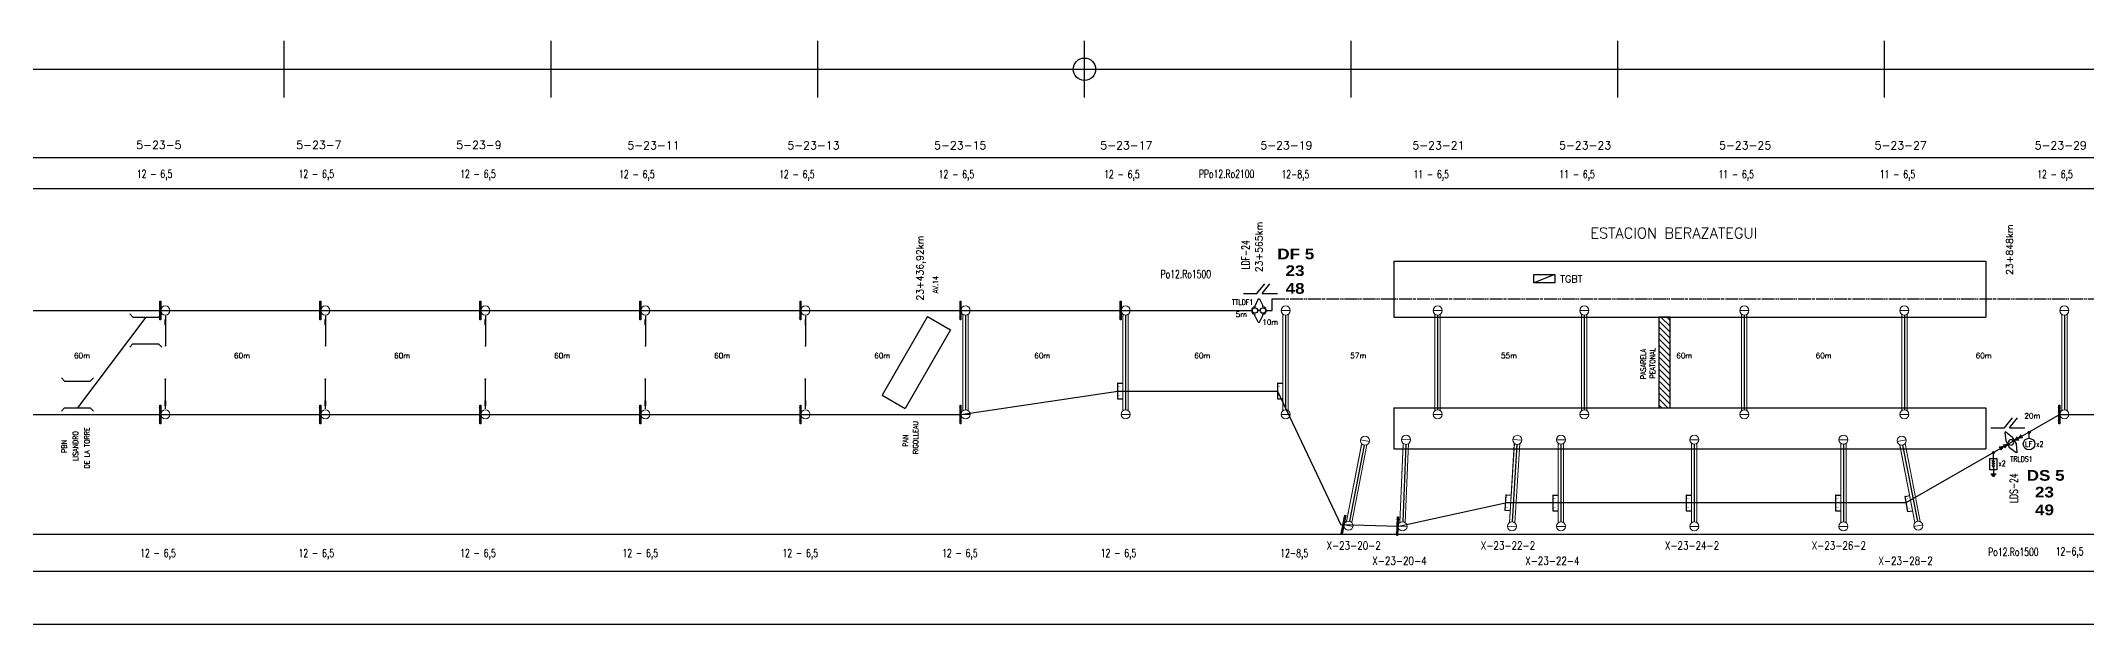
# Model space of a CAD drawing. Header units: millimetres. Extents: x 56 to 21898, y 218 to 1565.
# Drawn here: x 19177 to 19944, y 229 to 448 of the extents above; entities that cross this region are included whole.
import ezdxf
from ezdxf.enums import TextEntityAlignment as Align

# ---------------------------------------------------------------- set-up
doc = ezdxf.new("R2010")
doc.units = ezdxf.units.MM
doc.linetypes.add('ACAD_ISO05W100', pattern=[33, 24, -3, 0, -3, 0, -3])
for name, color, linetype in [('Brazos', 9, 'Continuous'), ('Cable subt 1x300', 5, 'Continuous'), ('Cruceta Fe', 42, 'Continuous'), ('Descargadores', 30, 'Continuous'), ('ESQUEMA', 7, 'Continuous'), ('LDF', 5, 'Continuous'), ('LDS', 1, 'Continuous'), ('longitud vano', 7, 'Continuous'), ('Nº de poste', 6, 'Continuous'), ('POSTES', 8, 'Continuous'), ('progresivas', 4, 'Continuous'), ('Pórticos', 9, 'Continuous'), ('Seccionamiento', 20, 'Continuous'), ('TEXTOS', 3, 'Continuous'), ('TGBT', 150, 'Continuous')]:
    doc.layers.add(name, color=color, linetype=linetype)
doc.styles.add('ROMANS', font='romans.shx', dxfattribs={"width": 0.7})
doc.styles.add('STYLE1', font='romans.shx')
doc.styles.add('TEXTO_SELLO', font='')
doc.styles.get('TEXTO_SELLO').set_extended_font_data('Arial Black', bold=True)

# ---------------------------------------------------------------- blocks, each defined once
blk = doc.blocks.new('Poste Hormigón')
at = {"layer": 'POSTES', "lineweight": 18}
blk.add_line((1.7, 0), (-1.7, 0), dxfattribs=at)
blk.add_circle((0, 0), 1.7, dxfattribs=at)
blk = doc.blocks.new('Brazo')
at = {"layer": 'Brazos'}
for p, q in [((0, 0.2), (0, -10.98)), ((-0.3, -1.23), (0.3, -1.23)), ((-0.3, -1.43), (0.3, -1.43)), ((-0.3, -1.64), (0.3, -1.64)), ((-0.3, -1.84), (0.3, -1.84)), ((-0.3, -2.04), (0.3, -2.04)), ((-0.3, -2.25), (0.3, -2.25)), ((-0.3, -2.45), (0.3, -2.45)), ((-0.3, -2.66), (0.3, -2.66)), ((-0.3, -2.86), (0.3, -2.86))]:
    blk.add_line(p, q, dxfattribs=at)
for start, end in [(37.01986, 217.01986), (217.01986, 37.01986)]:
    blk.add_arc((0, -10.98), 0.102, start, end, dxfattribs=at)
blk = doc.blocks.new('Cruceta Fe')
at = {"layer": 'Cruceta Fe', "const_width": 0.1}
for points in [[(-0.92, 2.45), (0, 2.45)], [(-0.92, 0), (0, 0)], [(-0.92, -2.45), (0, -2.45)]]:
    blk.add_lwpolyline(points, dxfattribs=at)
at = {"layer": 'Cruceta Fe'}
blk.add_lwpolyline([(-0.35, 3.52), (0, 3.52), (0, -3.52), (-0.35, -3.52)], close=True, dxfattribs=at)
blk = doc.blocks.new('Cruceta Fe 1')
at = {"layer": 'Cruceta Fe', "const_width": 0.1}
for points in [[(-0.92, 2.45), (0, 2.45)], [(-0.92, -2.45), (0, -2.45)]]:
    blk.add_lwpolyline(points, dxfattribs=at)
at = {"layer": 'Cruceta Fe'}
blk.add_lwpolyline([(-0.35, 3.52), (0, 3.52), (0, -3.52), (-0.35, -3.52)], close=True, dxfattribs=at)
blk = doc.blocks.new('Viga V')
at = {"layer": 'Pórticos', "lineweight": 20}
for p, q in [((-1, -1.37), (-1, -37.58)), ((-1, -1.73), (-1, -37.58)), ((1, -1.37), (1, -37.58)), ((1, -1.37), (1, -37.58))]:
    blk.add_line(p, q, dxfattribs=at)
at = {"layer": 'Pórticos'}
blk.add_line((0, -1.7), (0, -37.25), dxfattribs=at)
blk = doc.blocks.new('Retención LDF')
at = {"layer": 'POSTES'}
for p, q in [((-0.17, 0.28), (-0.15, 0.36)), ((0.15, 0.7), (-0.15, 0.36)), ((0.08, -0.02), (-0.08, 0.02)), ((0.15, 0.7), (0.23, 0.68)), ((0.23, 0.68), (0.32, 0.23)), ((0.29, 0.15), (0.32, 0.23)), ((-0.32, -0.23), (-0.29, -0.15)), ((-0.23, -0.68), (-0.32, -0.23)), ((-0.23, -0.68), (-0.15, -0.7)), ((-0.15, -0.7), (0.15, -0.36)), ((0.15, -0.36), (0.17, -0.28))]:
    blk.add_line(p, q, dxfattribs=at)
for centre in [(-0.24, 0.07), (0.24, -0.07)]:
    blk.add_circle(centre, 0.168, dxfattribs=at)
for centre, start, end in [((-0.23, 0.06), 74.5054, 254.5054), ((0.23, -0.06), 254.5054, 74.5054)]:
    blk.add_arc(centre, 0.223, start, end, dxfattribs=at)
blk = doc.blocks.new('Seccionador')
at = {"layer": 'Seccionamiento'}
for p, q in [((-5.05, 0), (0, 0)), ((0, 0), (2.99, 3.7)), ((1.89, 0), (4.88, 3.7)), ((1.89, 0), (7.65, 0))]:
    blk.add_line(p, q, dxfattribs=at)
blk = doc.blocks.new('TGBT')
at = {"layer": 'TGBT'}
blk.add_line((3.93, 1.57), (-3.93, -1.57), dxfattribs=at)
blk.add_lwpolyline([(-3.93, 1.57), (3.93, 1.57), (3.93, -1.57), (-3.93, -1.57)], close=True, dxfattribs=at)
blk = doc.blocks.new('Retención LDS')
at = {"layer": 'POSTES'}
for p, q in [((-0.24, 4.36), (-1.47, 1.47)), ((-1.47, -1.47), (-1.47, 1.47)), ((-0.24, 4.36), (0.25, 4.36)), ((0.25, 4.36), (1.48, 1.47)), ((1.48, 1.47), (1.48, -1.47)), ((-0.24, -4.38), (-1.47, -1.47)), ((-0.24, -4.38), (0.25, -4.38)), ((0.25, -4.38), (1.48, -1.47))]:
    blk.add_line(p, q, dxfattribs=at)
blk.add_circle((0, 0), 1.02, dxfattribs=at)
blk = doc.blocks.new('Retención aisladores LDS')
at = {"layer": 'LDS', "lineweight": 18}
for points in [[(13964.95, 283.62), (13966.54, 282.91), (13964.93, 282.25)], [(13966.55, 283.59), (13968.13, 282.88), (13966.53, 282.22)]]:
    blk.add_hatch(color=256, dxfattribs=at).paths.add_polyline_path(points)
for p, q in [((13964.93, 282.25), (13964.95, 283.62)), ((13964.93, 282.25), (13966.54, 282.91)), ((13964.95, 283.62), (13966.54, 282.91)), ((13966.53, 282.22), (13966.55, 283.59)), ((13966.53, 282.22), (13968.13, 282.88)), ((13966.55, 283.59), (13968.13, 282.88))]:
    blk.add_line(p, q, dxfattribs=at)
blk = doc.blocks.new('Descargador')
at = {"color": 30}
for p, q in [((0, -3.83), (0, 0)), ((0, -3.98), (-0.53, -3.07)), ((0, -4.81), (-0.53, -3.9)), ((0, -5.63), (-0.53, -4.72)), ((0, -3.98), (0.53, -3.07)), ((0, -4.81), (0.53, -3.9)), ((0, -5.63), (0.53, -4.72))]:
    blk.add_line(p, q, dxfattribs=at)
at = {"layer": 'Descargadores', "color": 30}
for p, q in [((0, -5.63), (0, -8.06)), ((-0.99, -8.06), (0.99, -8.06)), ((-0.67, -8.48), (0.67, -8.48)), ((-0.35, -8.92), (0.35, -8.92))]:
    blk.add_line(p, q, dxfattribs=at)
blk.add_lwpolyline([(-1.31, -2.27), (1.31, -2.27), (1.31, -6.57), (-1.31, -6.57)], close=True, dxfattribs=at)
blk.add_circle((0, 0), 0.381, dxfattribs=at)
blk = doc.blocks.new('Localizador falla')
at = {"color": 30}
blk.add_line((0, -2.21), (0, 0), dxfattribs=at)
at = {"layer": 'Descargadores', "color": 30}
for centre, radius in [((0, 0), 0.381), ((0, -4.39), 2.18)]:
    blk.add_circle(centre, radius, dxfattribs=at)
at = {"layer": 'ESQUEMA', "color": 7, "style": 'ROMANS', "width": 0.9}
blk.add_text('LF', height=2, dxfattribs=at).set_placement((-1.5, -5.38))

msp = doc.modelspace()

# ---------------------------------------------------------------- hatches: boundary and pattern name
h = msp.add_hatch()
h.set_pattern_fill('ANSI31', color=8, scale=0.5, angle=90, style=0)
h.set_pattern_definition([(135, (-171.9055, -722.5569), (-1.12253202, -1.12253202), [])])
h.paths.add_polyline_path([(19787.733, 344.0418), (19783.483, 344.0418), (19783.483, 310.0418), (19787.733, 310.0418)])

# ---------------------------------------------------------------- linework, layer by layer
for p, q in [((19268.1506, 426.3383), (19268.1506, 447.6025)), ((19368.1506, 426.3383), (19368.1506, 447.6025)), ((19468.1506, 426.3383), (19468.1506, 447.6025)), ((19568.1506, 426.3383), (19568.1506, 447.6025)), ((19668.1506, 426.3383), (19668.1506, 447.6025)), ((19768.1506, 426.3383), (19768.1506, 447.6025)), ((19868.1506, 426.3383), (19868.1506, 447.6025)), ((68.1506, 436.9704), (21897.5602, 436.9704)), ((68.1506, 403.8502), (21897.5602, 403.8502)), ((68.1506, 392.2176), (21897.5602, 392.2176)), ((19684.1506, 365.0418), (19906.1506, 365.0418)), ((19684.1506, 365.0418), (19684.1506, 344.0418)), ((19906.1506, 365.0418), (19906.1506, 344.0418)), ((19211.411, 344.0418), (19210.1923, 345.2604)), ((19221.011, 344.0418), (19222.2297, 345.2604)), ((19223.5506, 346.5185), (19223.5506, 346.5185)), ((19223.5506, 346.5185), (19223.5506, 346.5185)), ((19283.5506, 346.5185), (19283.5506, 346.5185)), ((19283.5506, 346.5185), (19283.5506, 346.5185)), ((19343.5506, 346.5185), (19343.5506, 346.5185)), ((19343.5506, 346.5185), (19343.5506, 346.5185)), ((19403.5506, 346.5185), (19403.5506, 346.5185)), ((19403.5506, 346.5185), (19403.5506, 346.5185)), ((19463.5506, 346.5185), (19463.5506, 346.5185)), ((19463.5506, 346.5185), (19463.5506, 346.5185)), ((19216.211, 344.0418), (19190.5902, 310.0418)), ((19211.411, 344.0418), (19221.011, 344.0418)), ((19509.2405, 344.2642), (19492.2405, 314.8193)), ((19517.9007, 339.2642), (19500.9007, 309.8193)), ((19509.2405, 344.2642), (19517.9007, 339.2642)), ((19684.1506, 344.0418), (19906.1506, 344.0418)), ((19211.411, 334.0418), (19210.1923, 332.8231)), ((19211.411, 334.0418), (19221.011, 334.0418)), ((19221.011, 334.0418), (19222.2297, 332.8231)), ((19185.7902, 320.0418), (19184.5715, 321.2604)), ((19185.7902, 320.0418), (19195.3902, 320.0418)), ((19195.3902, 320.0418), (19196.6088, 321.2604)), ((19492.2405, 314.8193), (19500.9007, 309.8193)), ((19185.7902, 310.0418), (19184.5715, 308.8231)), ((19185.7902, 310.0418), (19195.3902, 310.0418)), ((19195.3902, 310.0418), (19196.6088, 308.8231)), ((19684.1506, 310.0418), (19906.1506, 310.0418)), ((19684.1506, 310.0418), (19684.1506, 294.6997)), ((19906.1506, 310.0418), (19906.1506, 294.6997)), ((19684.1506, 294.6997), (19906.1506, 294.6997)), ((68.1506, 262.6383), (21897.5602, 262.6383)), ((68.1506, 248.8066), (21897.5602, 248.8066)), ((16907.9406, 228.9395), (21897.5602, 228.9395))]:
    msp.add_line(p, q)
msp.add_lwpolyline([(19787.733, 344.0418), (19783.483, 344.0418), (19783.483, 310.0418), (19787.733, 310.0418)], close=True)
msp.add_circle((19568.1506, 436.9704), 4.1956)
at = {"layer": 'Cable subt 1x300', "linetype": 'ACAD_ISO05W100', "ltscale": 0.2}
msp.add_lwpolyline([(19636.3822, 346.5185), (19638.4801, 346.5185), (19638.4801, 350.853), (19954.1689, 350.9011), (19954.1689, 346.4651), (19955.6388, 346.5179)], dxfattribs=at)
at = {"layer": 'Cruceta Fe'}
for p, q in [((19580.6506, 319.2447), (19582.4186, 319.2447)), ((19640.6506, 319.2447), (19642.4186, 319.2447)), ((19580.6506, 313.4276), (19582.4186, 313.4276)), ((19640.6506, 313.4276), (19642.4186, 313.4276)), ((19726.258, 277.4444), (19728.0227, 277.337)), ((19743.9003, 277.2598), (19745.6682, 277.2598)), ((19793.8897, 277.2598), (19795.6576, 277.2598)), ((19849.8191, 277.2598), (19851.5871, 277.2598)), ((19875.8061, 276.8154), (19877.5416, 277.1527)), ((19725.9045, 271.638), (19727.6692, 271.5306)), ((19743.9003, 271.4426), (19745.6682, 271.4426)), ((19793.8897, 271.4426), (19795.6576, 271.4426)), ((19849.8191, 271.4426), (19851.5871, 271.4426)), ((19876.9159, 271.1051), (19878.6514, 271.4424))]:
    msp.add_line(p, q, dxfattribs=at)
for points in [[(19580.6506, 319.2447), (19580.5186, 319.2447), (19580.5186, 313.4276), (19580.6506, 313.4276)], [(19640.6506, 319.2447), (19640.5186, 319.2447), (19640.5186, 313.4276), (19640.6506, 313.4276)], [(19726.258, 277.4444), (19726.1262, 277.4524), (19725.7727, 271.6461), (19725.9045, 271.638)], [(19743.9003, 277.2598), (19743.7683, 277.2598), (19743.7683, 271.4426), (19743.9003, 271.4426)], [(19793.8897, 277.2598), (19793.7577, 277.2598), (19793.7577, 271.4426), (19793.8897, 271.4426)], [(19849.8191, 277.2598), (19849.6871, 277.2598), (19849.6871, 271.4426), (19849.8191, 271.4426)], [(19875.8061, 276.8154), (19875.6766, 276.7902), (19876.7863, 271.0799), (19876.9159, 271.1051)]]:
    msp.add_lwpolyline(points, close=True, dxfattribs=at)
at = {"layer": 'Cruceta Fe', "const_width": 0.1}
for points in [[(19581.5665, 318.183), (19580.6506, 318.183)], [(19581.5665, 314.486), (19580.6506, 314.486)], [(19641.5665, 318.183), (19640.6506, 318.183)], [(19641.5665, 314.486), (19640.6506, 314.486)], [(19727.1077, 276.3291), (19726.1935, 276.3847)], [(19744.8162, 276.1981), (19743.9003, 276.1981)], [(19794.8055, 276.1981), (19793.8897, 276.1981)], [(19850.735, 276.1981), (19849.8191, 276.1981)], [(19726.883, 272.6389), (19725.9688, 272.6945)], [(19744.8162, 272.5011), (19743.9003, 272.5011)], [(19794.8055, 272.5011), (19793.8897, 272.5011)], [(19850.735, 272.5011), (19849.8191, 272.5011)], [(19876.9077, 275.9479), (19876.0087, 275.7732)], [(19877.613, 272.3188), (19876.714, 272.1441)]]:
    msp.add_lwpolyline(points, dxfattribs=at)
at = {"layer": 'LDF'}
msp.add_line((17488.5506, 346.5185), (19630.8007, 346.5185), dxfattribs=at)
at = {"layer": 'LDS'}
for p, q in [((19521.8506, 307.565), (19580.6506, 316.3361)), ((19580.6506, 316.3361), (19640.5186, 316.3361)), ((19640.5186, 316.3361), (19664.2606, 266.201)), ((17488.5506, 307.565), (19521.8506, 307.565)), ((19933.8506, 307.565), (19876.0662, 274.3512)), ((19933.8506, 307.565), (21867.817, 307.565)), ((19726.5294, 274.3512), (19685.9998, 265.5801)), ((19876.0662, 274.3512), (19726.5294, 274.3512)), ((19685.9998, 265.5801), (19664.2606, 266.201))]:
    msp.add_line(p, q, dxfattribs=at)
at = {"layer": 'Pórticos', "lineweight": 20}
for p, q in [((19672.084, 296.5918), (19666.4125, 267.4188)), ((19672.0158, 296.241), (19666.4125, 267.4188)), ((19674.0472, 296.2101), (19668.3757, 267.0372)), ((19674.0472, 296.2101), (19668.3757, 267.0372)), ((19687.6488, 296.7023), (19686.4497, 267.0074)), ((19687.6343, 296.3453), (19686.4497, 267.0074)), ((19689.6471, 296.6216), (19688.4481, 266.9267)), ((19689.6471, 296.6216), (19688.4481, 266.9267)), ((19729.3342, 296.7073), (19727.5282, 267.0431)), ((19729.3125, 296.3507), (19727.5282, 267.0431)), ((19731.3305, 296.5858), (19729.5245, 266.9216)), ((19731.3305, 296.5858), (19729.5245, 266.9216)), ((19745.8002, 296.674), (19745.8002, 266.9549)), ((19745.8002, 296.3167), (19745.8002, 266.9549)), ((19747.8002, 296.674), (19747.8002, 266.9549)), ((19747.8002, 296.674), (19747.8002, 266.9549)), ((19795.7896, 296.674), (19795.7896, 266.9549)), ((19795.7896, 296.3167), (19795.7896, 266.9549)), ((19797.7896, 296.674), (19797.7896, 266.9549)), ((19797.7896, 296.674), (19797.7896, 266.9549)), ((19851.7191, 296.674), (19851.7191, 266.9549)), ((19851.7191, 296.3167), (19851.7191, 266.9549)), ((19853.7191, 296.674), (19853.7191, 266.9549)), ((19853.7191, 296.674), (19853.7191, 266.9549)), ((19873.8379, 296.2103), (19879.5075, 267.037)), ((19873.9061, 295.8596), (19879.5075, 267.037)), ((19875.8012, 296.5919), (19881.4708, 267.4186)), ((19875.8012, 296.5919), (19881.4708, 267.4186))]:
    msp.add_line(p, q, dxfattribs=at)
at = {"layer": 'Pórticos'}
for p, q in [((19673.0035, 296.0817), (19667.4562, 267.5473)), ((19688.6348, 296.337), (19687.462, 267.292)), ((19730.3126, 296.3219), (19728.5462, 267.307)), ((19746.8002, 296.3488), (19746.8002, 267.2801)), ((19796.7896, 296.3488), (19796.7896, 267.2801)), ((19852.7191, 296.3488), (19852.7191, 267.2801)), ((19874.8816, 296.0819), (19880.4271, 267.5471))]:
    msp.add_line(p, q, dxfattribs=at)

# ---------------------------------------------------------------- block references
at = {"layer": 'Brazos'}
for p in [(19223.5504, 344.2785), (19283.5504, 344.2785), (19343.5504, 344.2785), (19403.5504, 344.2785), (19463.5504, 344.2785)]:
    msp.add_blockref('Brazo', p, dxfattribs=at)
at = {"layer": 'Brazos', "xscale": -1, "rotation": 180}
for p in [(19223.5504, 309.805), (19283.5504, 309.805), (19343.5504, 309.805), (19403.5504, 309.805), (19463.5504, 309.805)]:
    msp.add_blockref('Brazo', p, dxfattribs=at)
at = {"layer": 'Cruceta Fe'}
for name, p in [('Cruceta Fe', (19221.8506, 346.5185)), ('Cruceta Fe', (19281.8506, 346.5185)), ('Cruceta Fe', (19341.8506, 346.5185)), ('Cruceta Fe', (19401.8506, 346.5185)), ('Cruceta Fe', (19461.8506, 346.5185)), ('Cruceta Fe', (19521.8506, 346.5185)), ('Cruceta Fe', (19581.8506, 346.5185)), ('Cruceta Fe 1', (19221.8506, 307.565)), ('Cruceta Fe 1', (19281.8506, 307.565)), ('Cruceta Fe 1', (19341.8506, 307.565)), ('Cruceta Fe 1', (19401.8506, 307.565)), ('Cruceta Fe 1', (19461.8506, 307.565)), ('Cruceta Fe 1', (19521.8506, 307.565)), ('Cruceta Fe 1', (19933.8506, 307.565))]:
    msp.add_blockref(name, p, dxfattribs=at)
for p, rotation in [((19665.463, 266.2029), 348.9984047441756), ((19685.6948, 265.6619), 357.6877696566295)]:
    msp.add_blockref('Cruceta Fe 1', p, dxfattribs=dict(at, rotation=rotation))
at = {"layer": 'Descargadores', "color": 30}
for name, p in [('Localizador falla', (19922.309, 300.8337)), ('Descargador', (19908.9516, 293.2927))]:
    msp.add_blockref(name, p, dxfattribs=at)
at = {"layer": 'LDS', "xscale": -1, "rotation": 29.1357837477235}
for name, p in [('Retención LDS', (19915.5506, 297.0464)), ('Retención aisladores LDS', (32255.2542, 6851.4923))]:
    msp.add_blockref(name, p, dxfattribs=at)
at = {"layer": 'LDS', "rotation": 29.40309448240959}
msp.add_blockref('Retención aisladores LDS', (7884.3075, -6807.7574), dxfattribs=at)
at = {"layer": 'POSTES'}
for p in [(19223.5506, 346.5185), (19283.5506, 346.5185), (19343.5506, 346.5185), (19403.5506, 346.5185), (19463.5506, 346.5185), (19523.5506, 346.5185), (19583.5506, 346.5185), (19643.5506, 346.5185), (19700.5506, 346.5185), (19755.5506, 346.5185), (19815.5506, 346.5185), (19875.5506, 346.5185), (19935.5506, 346.5185), (19746.8002, 298.0488), (19796.7896, 298.0488), (19852.7191, 298.0488)]:
    msp.add_blockref('Poste Hormigón', p, dxfattribs=at)
at = {"layer": 'POSTES', "lineweight": 35, "xscale": 6.077499999999612, "yscale": 6.077499999999612, "zscale": 6.077499999999612, "rotation": 15.49462485252056}
msp.add_blockref('Retención LDF', (19633.5506, 346.5185), dxfattribs=at)
at = {"layer": 'POSTES', "xscale": -1}
for p, rotation in [((19223.5506, 307.565), 180), ((19283.5506, 307.565), 180), ((19343.5506, 307.565), 180), ((19403.5506, 307.565), 180), ((19463.5506, 307.565), 180), ((19523.5506, 307.565), 180), ((19583.5506, 307.565), 180), ((19643.5506, 307.565), 180), ((19700.5506, 307.565), 180), ((19755.5506, 307.565), 180), ((19815.5506, 307.565), 180), ((19875.5506, 307.565), 180), ((19935.5506, 307.565), 180), ((19667.1318, 265.8785), 168.9984047441756), ((19687.3935, 265.5934), 177.6877696566294), ((19728.4429, 265.6101), 176.5161641271573), ((19746.8002, 265.5801), 180), ((19796.7896, 265.5801), 180), ((19852.7191, 265.5801), 180), ((19880.7514, 265.8783), 190.9979095716905)]:
    msp.add_blockref('Poste Hormigón', p, dxfattribs=dict(at, rotation=rotation))
at = {"layer": 'POSTES'}
for p, rotation in [((19673.328, 297.7504), 348.9984047441756), ((19688.7034, 298.0356), 357.6877696566295), ((19730.4159, 298.0188), 356.5161641271573), ((19874.5573, 297.7506), 10.99790957169051)]:
    msp.add_blockref('Poste Hormigón', p, dxfattribs=dict(at, rotation=rotation))
at = {"layer": 'Pórticos'}
for p in [(19523.5506, 346.5185), (19583.5506, 346.5185), (19643.5506, 346.5185), (19700.5506, 346.5185), (19755.5506, 346.5185), (19815.5506, 346.5185), (19875.5506, 346.5185), (19935.5506, 346.5185)]:
    msp.add_blockref('Viga V', p, dxfattribs=at)
at = {"layer": 'Seccionamiento'}
for p in [(19632.8242, 352.8347), (19913.0495, 302.557)]:
    msp.add_blockref('Seccionador', p, dxfattribs=at)
at = {"layer": 'TGBT'}
msp.add_blockref('TGBT', (19740.5506, 358.423), dxfattribs=at)

# ---------------------------------------------------------------- texts
at = {"linetype": 'Continuous', "style": 'TEXTO_SELLO'}
for s, p in [('DF 5', (19640.4518, 365.7134)), ('23', (19643.5454, 359.4604)), ('48', (19643.5605, 352.7846)), ('DS 5', (19921.4243, 282.6904)), ('23', (19924.5179, 276.4373)), ('49', (19924.533, 269.7615))]:
    msp.add_text(s, height=4, dxfattribs=at).set_placement(p)
at = {"layer": 'ESQUEMA', "color": 7, "style": 'ROMANS', "width": 0.7}
for s, p in [('TTLDF1', (19627.4617, 349.633)), ('TRLDS1', (19919.4284, 290.825)), ('x2', (19926.3413, 296.4553)), ('x2', (19912.1824, 289.2095))]:
    msp.add_text(s, height=2, dxfattribs=at).set_placement(p, align=Align.MIDDLE)
at = {"layer": 'longitud vano', "linetype": 'Continuous', "style": 'STYLE1'}
for s, p in [('5m', (19624.8432, 344.0837)), ('10m', (19634.7867, 341.1764)), ('60m', (19189.3145, 328.6021)), ('60m', (19249.3145, 328.6021)), ('60m', (19309.3145, 328.6021)), ('60m', (19369.3145, 328.6021)), ('60m', (19429.3145, 328.6021)), ('60m', (19489.3145, 328.6021)), ('60m', (19549.3145, 328.6021)), ('60m', (19609.3145, 328.6021)), ('57m', (19667.8292, 328.6021)), ('55m', (19724.3439, 328.6021)), ('60m', (19790.0238, 328.6021)), ('60m', (19842.2612, 328.6021)), ('60m', (19902.2612, 328.6021)), ('20m', (19920.5395, 306.0189))]:
    msp.add_text(s, height=2, dxfattribs=at).set_placement(p)
at = {"layer": 'Nº de poste', "linetype": 'Continuous', "style": 'STYLE1'}
for s, p in [('5-23-5', (19212.6162, 407.0813)), ('5-23-7', (19272.6162, 407.0813)), ('5-23-9', (19332.6162, 407.0813)), ('5-23-11', (19396.7652, 406.9335)), ('5-23-13', (19456.7652, 406.9335)), ('5-23-15', (19511.7949, 406.9335)), ('5-23-17', (19574.0783, 406.9335)), ('5-23-19', (19634.0783, 406.9335)), ('5-23-21', (19691.0783, 406.9335)), ('5-23-23', (19746.0783, 406.9335)), ('5-23-25', (19806.0783, 406.9335)), ('5-23-27', (19864.3944, 406.9335)), ('5-23-29', (19924.3944, 406.9335))]:
    msp.add_text(s, height=3, dxfattribs=at).set_placement(p)
at = {"layer": 'Nº de poste', "linetype": 'Continuous', "style": 'STYLE1', "width": 0.8}
for s, p in [('X-23-20-2', (19658.8988, 256.8685)), ('X-23-20-4', (19676.0619, 251.1816)), ('X-23-22-2', (19716.7617, 256.8685)), ('X-23-22-4', (19733.3879, 251.1816)), ('X-23-24-2', (19785.759, 256.8685)), ('X-23-26-2', (19840.8138, 256.8685)), ('X-23-28-2', (19865.8386, 251.1816))]:
    msp.add_text(s, height=3, dxfattribs=at).set_placement(p)
at = {"layer": 'progresivas', "linetype": 'Continuous', "style": 'STYLE1'}
for s, p in [('23+565km', (19634.8488, 360.8908)), ('23+848km', (19916.2719, 359.8707)), ('23+436,92km', (19507.7833, 350.2412))]:
    msp.add_text(s, height=2.55, rotation=90, dxfattribs=at).set_placement(p)
at = {"layer": 'TEXTOS', "linetype": 'Continuous', "style": 'STYLE1', "width": 0.7}
for s, p in [('12 - 6,5', (19212.8553, 396.2406)), ('12 - 6,5', (19273.4994, 396.2406)), ('12 - 6,5', (19334.0952, 396.2406)), ('12 - 6,5', (19393.6702, 396.0928)), ('12 - 6,5', (19453.6568, 396.0928)), ('12 - 6,5', (19513.4857, 396.0928)), ('12 - 6,5', (19575.5268, 396.0928)), ('PPo12.Ro2100', (19611.0665, 396.2371)), ('12-8,5', (19642.002, 396.0928)), ('11 - 6,5', (19691.4841, 396.0928)), ('11 - 6,5', (19746.1698, 396.0928)), ('11 - 6,5', (19805.8383, 396.0928)), ('11 - 6,5', (19866.3182, 396.0928)), ('12 - 6,5', (19925.3679, 396.0928)), ('Po12.Ro1500', (19596.7149, 358.6813)), ('12 - 6,5', (19214.1395, 254.0705)), ('12 - 6,5', (19273.4994, 254.0705)), ('12 - 6,5', (19334.0952, 254.0705)), ('12 - 6,5', (19394.9544, 254.0705)), ('12 - 6,5', (19454.9411, 254.0705)), ('12 - 6,5', (19514.77, 254.0705)), ('12 - 6,5', (19574.2498, 254.0705)), ('12-8,5', (19641.5844, 254.0705)), ('Po12.Ro1500', (19906.9818, 254.5033)), ('12-6,5', (19932.2936, 254.7076))]:
    msp.add_text(s, height=3, dxfattribs=at).set_placement(p)
at = {"layer": 'TEXTOS', "linetype": 'Continuous', "style": 'STYLE1'}
msp.add_text('ESTACION BERAZATEGUI', height=4, dxfattribs=at).set_placement((19757.8101, 373.5694))
at = {"layer": 'TEXTOS', "color": 6, "linetype": 'Continuous', "style": 'STYLE1', "width": 0.7}
for s, p in [('LDF-24', (19630.0819, 361.8655)), ('LDS-24', (19918.0452, 274.2899))]:
    msp.add_text(s, height=3, rotation=90, dxfattribs=at).set_placement(p)
at = {"layer": 'TEXTOS', "linetype": 'Continuous', "style": 'STYLE1', "width": 0.9}
for s, p in [('AV.14', (19513.2908, 352.9838)), ('PASARELA', (19778.6277, 320.7404)), ('PEATONAL', (19782.1103, 321.0072)), ('LISANDRO', (19190.8572, 290.1099)), ('DE LA TORRE', (19195.1207, 287.2748)), ('PAN', (19501.9964, 295.42)), ('RIGOLLEAU', (19505.8168, 292.6542)), ('PBN', (19186.5975, 293.146))]:
    msp.add_text(s, height=1.944, rotation=90, dxfattribs=at).set_placement(p)
at = {"layer": 'TGBT', "linetype": 'Continuous', "style": 'STYLE1'}
msp.add_text('TGBT', height=2.64, dxfattribs=at).set_placement((19746.4981, 357.0363))

doc.saveas('drawing.dxf')
